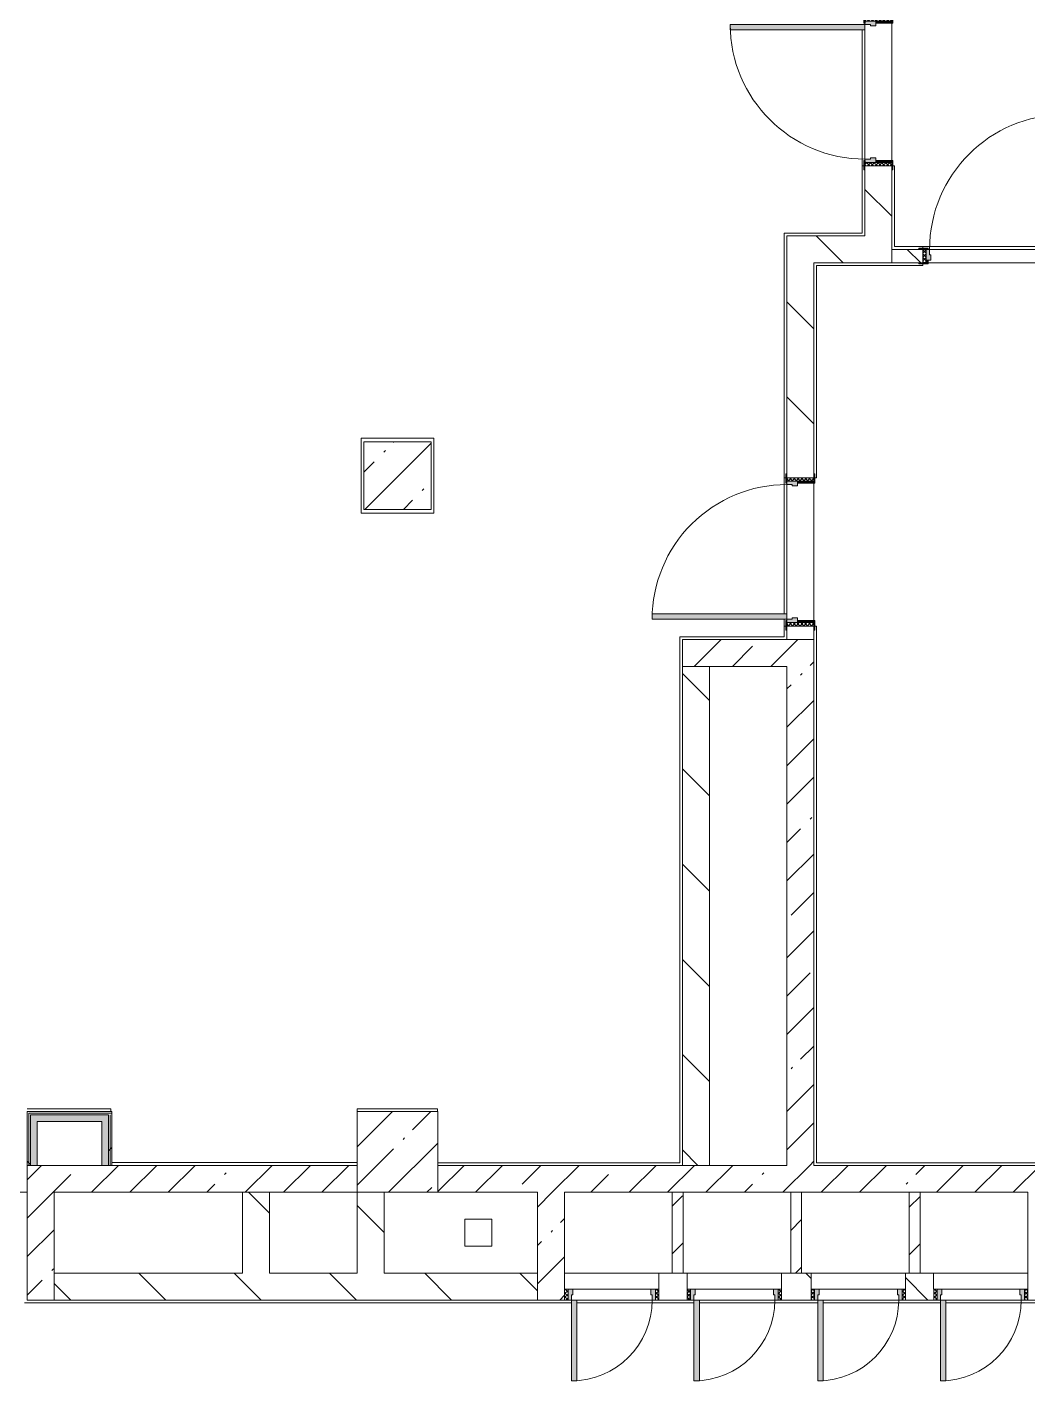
# Model space of a CAD drawing. Header units: millimetres. Extents: x 81368 to 286493, y -8553 to 29000.
# Drawn here: x 211192 to 218623, y 10300 to 20350 of the extents above; entities that cross this region are included whole.
import ezdxf

# ---------------------------------------------------------------- set-up
doc = ezdxf.new("R2010")
doc.units = ezdxf.units.MM
for name, color, linetype, lineweight, true_color in [('A-DOOR-5', 7, 'Continuous', 5, 0xe2e2e2), ('A-DOOR-6', 7, 'Continuous', 5, 0xaaaaaa), ('A-DOOR-FRAM-4', 7, 'Continuous', 5, 0xe2e2e2), ('A-DOOR-FRAM-5', 7, 'Continuous', 5, 0xaaaaaa), ('A-FLOR-3', 7, 'Continuous', 5, 0xaaaaaa), ('I-WALL-4', 7, 'Continuous', 5, 0xe7e7e7), ('I-WALL-5', 7, 'Continuous', 9, 0xe7e7e7), ('I-WALL-8', 7, 'Continuous', 5, 0x787878)]:
    doc.layers.add(name, color=color, linetype=linetype, lineweight=lineweight, true_color=true_color)
for name, color, linetype, lineweight in [('A-WALL', 7, 'Continuous', 9), ('I-WALL-6', 7, 'Continuous', 5), ('S-COLS-1', 7, 'Continuous', 5)]:
    doc.layers.add(name, color=color, linetype=linetype, lineweight=lineweight)
pattern_1 = [(45, (159482.88, 0), (-285.1231, 285.1231), []), (45, (159768, 0), (-285.1231, 285.1231), [504.031, -100.806, 16.764, -84.042])]
pattern_2 = [(135, (1751.41, 164.685), (-14.14214, -14.14214), []), (225, (1751.41, 164.685), (14.14214, -14.14214), [])]
pattern_3 = [(45, (-371.384, 164.685), (-14.1421, 14.1421), []), (135, (-371.384, 164.685), (-14.1421, -14.1421), [])]
pattern_4 = [(135, (159482.9, 0), (-353.5534, -353.5534), [])]
pattern_5 = [(45, (159482.88, 0), (-176.7767, 176.7767), [])]
pattern_6 = [(135, (1951.41, 164.685), (-14.14214, -14.14214), []), (225, (1951.41, 164.685), (14.14214, -14.14214), [])]
pattern_7 = [(45, (-171.384, 164.685), (-14.1421, 14.1421), []), (135, (-171.384, 164.685), (-14.1421, -14.1421), [])]
pattern_8 = [(45, (159482.9, 0), (-530.33, 530.33), []), (135, (159482.9, 0), (-530.33, -530.33), [])]

# ---------------------------------------------------------------- blocks, each defined once
blk = doc.blocks.new('BSC_Колонна _Прямоугольная - 600х600-23205375-1_2_3_птичка')
at = {"layer": 'S-COLS-1'}
h = blk.add_hatch(dxfattribs=at)
h.set_pattern_fill('FP_103', color=256, style=0, pattern_type=2)
h.set_pattern_definition([(45, (-54460, -12000), (-285.123, 285.123), []), (45, (-54174.88, -12000), (-285.123, 285.123), [504.031, -100.806, 16.764, -84.042])])
h.paths.add_polyline_path([(255, -300), (300, -300), (298, 300), (-300, 300), (-300, -300), (84, -300)])
for p, q in [((300, 300), (-300, 300)), ((-300, 300), (-300, -300)), ((300, -300), (300, 300)), ((-300, -300), (300, -300))]:
    blk.add_line(p, q, dxfattribs=at)
blk = doc.blocks.new('110_Дверь_СКБ_1Ст_Внутренняя1 - Д-12 1100x2100h_дверь в горячий цех-32113407-1_2_3_птичка')
at = {"layer": 'A-DOOR-5'}
h = blk.add_hatch(color=256, dxfattribs=at)
h.paths.add_polyline_path([(-512.5, 100), (-512.5, 20), (-477.5, 20), (-477.5, 60), (-487.5, 60), (-487.5, 100), (-497.5, 100)])
h.paths.add_polyline_path([(502.5, 60), (502.5, 20), (537.5, 20), (537.5, 100), (512.5, 100), (512.5, 60)])
at = {"layer": 'A-DOOR-6'}
h = blk.add_hatch(dxfattribs=at)
h.set_pattern_fill('FP_27', color=256, style=0, pattern_type=2)
h.set_pattern_definition(pattern_2)
h.paths.add_polyline_path([(537.5, -100), (562.5, -100), (562.5, 100), (537.5, 100)])
at = {"layer": 'A-DOOR-FRAM-4'}
for points in [[(-487.5, 100), (-447.5, 100), (-451.7, 1100), (-487.5, 1100), (-487.5, 120)], [(-567.5, 108), (-567.5, 100), (-497.5, 100), (-497.5, 108), (-537.5, 108)], [(522.5, 105), (522.5, 100), (592.5, 100), (592.5, 108), (522.5, 108)], [(-512.5, -100), (-497.5, -100), (-497.5, 20), (-512.5, 20)], [(522.5, -100), (537.5, -100), (537.5, 20), (522.5, 20)], [(-567.5, -108), (-497.5, -108), (-497.5, -100), (-567.5, -100)], [(522.5, -108), (592.5, -108), (592.5, -100), (522.5, -100)]]:
    blk.add_hatch(color=256, dxfattribs=at).paths.add_polyline_path(points)
at = {"layer": 'A-DOOR-FRAM-5'}
h = blk.add_hatch(dxfattribs=at)
h.set_pattern_fill('FP_28', color=256, style=0, pattern_type=2)
h.set_pattern_definition(pattern_3)
h.paths.add_polyline_path([(-537.5, -100), (-512.5, -100), (-512.5, 100), (-537.5, 100)])
at = {"layer": 'A-DOOR-6'}
for p, q in [((-487.5, 1100), (-487.5, 100)), ((-447.5, 1100), (-487.5, 1100)), ((-447.5, 100), (-447.5, 1100)), ((-487.5, 100), (-447.5, 100))]:
    blk.add_line(p, q, dxfattribs=at)
blk.add_arc((-487.5, 100), 1000, 360, 90, dxfattribs=at)
at = {"layer": 'A-DOOR-FRAM-5'}
for p, q in [((-497.5, 108), (-567.5, 108)), ((-567.5, 108), (-567.5, 100)), ((-497.5, 100), (-497.5, 108)), ((592.5, 108), (522.5, 108)), ((522.5, 108), (522.5, 100)), ((592.5, 100), (592.5, 108)), ((-567.5, 100), (-497.5, 100)), ((-512.5, 100), (-537.5, 100)), ((-537.5, 100), (-537.5, -100)), ((-487.5, 100), (-512.5, 100)), ((-512.5, 100), (-512.5, 20)), ((-512.5, -100), (-512.5, 100)), ((-497.5, 100), (-512.5, 100)), ((-512.5, 100), (-512.5, 99)), ((-512.5, 99), (-497.5, 99)), ((-512.5, 20), (-477.5, 20)), ((-497.5, 20), (-512.5, 20)), ((-512.5, 20), (-512.5, -100)), ((-497.5, 99), (-497.5, 100)), ((-497.5, -100), (-497.5, 20)), ((-487.5, 60), (-487.5, 100)), ((-477.5, 60), (-487.5, 60)), ((-477.5, 20), (-477.5, 60)), ((512.5, 60), (502.5, 60)), ((502.5, 60), (502.5, 20)), ((502.5, 20), (537.5, 20)), ((512.5, 100), (512.5, 60)), ((537.5, 100), (512.5, 100)), ((537.5, 100), (522.5, 100)), ((522.5, 100), (522.5, 99)), ((522.5, 100), (592.5, 100)), ((522.5, 99), (537.5, 99)), ((537.5, 20), (522.5, 20)), ((522.5, 20), (522.5, -100)), ((537.5, 20), (537.5, 100)), ((562.5, 100), (537.5, 100)), ((537.5, 100), (537.5, -100)), ((537.5, 99), (537.5, 100)), ((537.5, -100), (537.5, 20)), ((562.5, -100), (562.5, 100)), ((-497.5, -100), (-567.5, -100)), ((-567.5, -100), (-567.5, -108)), ((-537.5, -100), (-512.5, -100)), ((-512.5, -100), (-497.5, -100)), ((-497.5, -108), (-497.5, -100)), ((522.5, -100), (537.5, -100)), ((592.5, -100), (522.5, -100)), ((522.5, -100), (522.5, -108)), ((537.5, -100), (562.5, -100)), ((592.5, -108), (592.5, -100)), ((-567.5, -108), (-497.5, -108)), ((522.5, -108), (592.5, -108))]:
    blk.add_line(p, q, dxfattribs=at)
blk = doc.blocks.new('110_Дверь_СКБ_1Ст_Внутренняя1 - Д-11 1100x2100h_кладовые _все__ коридор _между помещениями блока столовой__ моечные _все_-32089444-1_2_3_птичка')
at = {"layer": 'A-DOOR-5'}
h = blk.add_hatch(color=256, dxfattribs=at)
h.paths.add_polyline_path([(502.5, -30), (537.5, -30), (537.5, 50), (512.5, 50), (512.5, 10), (502.5, 10), (502.5, -6)])
h.paths.add_polyline_path([(-477.5, -30), (-477.5, 10), (-487.5, 10), (-487.5, 50), (-512.5, 50), (-512.5, -30), (-487.5, -30)])
at = {"layer": 'A-DOOR-6'}
h = blk.add_hatch(dxfattribs=at)
h.set_pattern_fill('FP_17', color=256, style=0, pattern_type=2)
h.set_pattern_definition([(135, (1751.41, 114.685), (-14.14214, -14.14214), []), (225, (1751.41, 114.685), (14.14214, -14.14214), [])])
h.paths.add_polyline_path([(562.5, -50), (562.5, 50), (537.5, 50), (537.5, -50)])
at = {"layer": 'A-DOOR-FRAM-4'}
for points in [[(512.5, 50), (512.5, 1050), (472.5, 1050), (472.5, 50)], [(-512.5, 50), (-497.5, 50), (-497.5, 58), (-567.5, 58), (-567.5, 50), (-537.5, 50)], [(592.5, 50), (592.5, 58), (522.5, 58), (522.5, 50), (562.5, 50)], [(-567.5, -58), (-497.5, -58), (-497.5, -50), (-567.5, -50)], [(-497.5, -50), (-497.5, -30), (-512.5, -30), (-512.5, -50)], [(522.5, -50), (537.5, -50), (537.5, -30), (522.5, -30)], [(592.5, -58), (592.5, -50), (522.5, -50), (522.5, -58), (562.5, -58)]]:
    blk.add_hatch(color=256, dxfattribs=at).paths.add_polyline_path(points)
at = {"layer": 'A-DOOR-FRAM-5'}
h = blk.add_hatch(dxfattribs=at)
h.set_pattern_fill('FP_18', color=256, style=0, pattern_type=2)
h.set_pattern_definition([(45, (-371.384, 114.685), (-14.1421, 14.1421), []), (135, (-371.384, 114.685), (-14.1421, -14.1421), [])])
h.paths.add_polyline_path([(-537.5, -50), (-512.5, -50), (-512.5, 50), (-537.5, 50)])
at = {"layer": 'A-DOOR-6'}
for p, q in [((512.5, 1050), (472.5, 1050)), ((472.5, 1050), (472.5, 50)), ((512.5, 50), (512.5, 1050)), ((472.5, 50), (512.5, 50))]:
    blk.add_line(p, q, dxfattribs=at)
blk.add_arc((512.5, 50), 1000, 90, 180, dxfattribs=at)
at = {"layer": 'A-DOOR-FRAM-5'}
for p, q in [((-497.5, 58), (-567.5, 58)), ((-567.5, 58), (-567.5, 50)), ((-567.5, 50), (-497.5, 50)), ((-512.5, 50), (-537.5, 50)), ((-537.5, 50), (-537.5, -50)), ((-487.5, 50), (-512.5, 50)), ((-512.5, 50), (-512.5, -30)), ((-512.5, -50), (-512.5, 50)), ((-497.5, 50), (-512.5, 50)), ((-512.5, 50), (-512.5, 49)), ((-512.5, 49), (-497.5, 49)), ((-497.5, 50), (-497.5, 58)), ((-497.5, 49), (-497.5, 50)), ((-487.5, 10), (-487.5, 50)), ((-477.5, 10), (-487.5, 10)), ((-477.5, -30), (-477.5, 10)), ((512.5, 10), (502.5, 10)), ((502.5, 10), (502.5, -30)), ((512.5, 50), (512.5, 10)), ((537.5, 50), (512.5, 50)), ((592.5, 58), (522.5, 58)), ((522.5, 58), (522.5, 50)), ((537.5, 50), (522.5, 50)), ((522.5, 50), (522.5, 49)), ((522.5, 50), (592.5, 50)), ((522.5, 49), (537.5, 49)), ((537.5, -30), (537.5, 50)), ((562.5, 50), (537.5, 50)), ((537.5, 50), (537.5, -50)), ((537.5, 49), (537.5, 50)), ((562.5, -50), (562.5, 50)), ((592.5, 50), (592.5, 58)), ((-497.5, -50), (-567.5, -50)), ((-567.5, -50), (-567.5, -58)), ((-567.5, -58), (-497.5, -58)), ((-537.5, -50), (-512.5, -50)), ((-512.5, -30), (-477.5, -30)), ((-497.5, -30), (-512.5, -30)), ((-512.5, -30), (-512.5, -50)), ((-512.5, -50), (-497.5, -50)), ((-497.5, -50), (-497.5, -30)), ((-497.5, -58), (-497.5, -50)), ((502.5, -30), (537.5, -30)), ((537.5, -30), (522.5, -30)), ((522.5, -30), (522.5, -50)), ((522.5, -50), (537.5, -50)), ((592.5, -50), (522.5, -50)), ((522.5, -50), (522.5, -58)), ((522.5, -58), (592.5, -58)), ((537.5, -50), (537.5, -30)), ((537.5, -50), (562.5, -50)), ((592.5, -58), (592.5, -50))]:
    blk.add_line(p, q, dxfattribs=at)
blk = doc.blocks.new('BSC_Колонна _Прямоугольная - 500х500-V106-1_2_3_птичка')
at = {"layer": 'S-COLS-1'}
h = blk.add_hatch(dxfattribs=at)
h.set_pattern_fill('FP_134', color=256, style=0, pattern_type=2)
h.set_pattern_definition([(45, (-54460, -17020), (-285.123, 285.123), []), (45, (-54174.88, -17020), (-285.123, 285.123), [504.031, -100.806, 16.764, -84.042])])
h.paths.add_polyline_path([(250, -250), (250, 250), (-250, 250), (-250, -250), (115, -250)])
for p, q in [((250, 250), (-250, 250)), ((-250, 250), (-250, -250)), ((250, -250), (250, 250)), ((-250, -250), (250, -250))]:
    blk.add_line(p, q, dxfattribs=at)
blk = doc.blocks.new('110_Дверь_СКБ_1Ст - д-18 700x2100h_Технический шкаф ЭОМ и СС-23257539-1_2_3_птичка')
at = {"layer": 'A-DOOR-5'}
h = blk.add_hatch(color=256, dxfattribs=at)
h.paths.add_polyline_path([(-288, 100), (-313, 100), (-313, 20), (-278, 20), (-278, 60), (-288, 60)])
h.paths.add_polyline_path([(312, 100), (312, 60), (302, 60), (302, 20), (337, 20), (337, 100), (322, 100)])
at = {"layer": 'A-DOOR-6'}
h = blk.add_hatch(dxfattribs=at)
h.set_pattern_fill('FP_50', color=256, style=0, pattern_type=2)
h.set_pattern_definition(pattern_6)
h.paths.add_polyline_path([(337, 100), (337, 20), (362, 20), (362, 100)])
at = {"layer": 'A-DOOR-FRAM-4'}
blk.add_hatch(color=256, dxfattribs=at).paths.add_polyline_path([(312, 700), (272, 700), (272, 100), (312, 100), (312, 156)])
at = {"layer": 'A-DOOR-FRAM-5'}
h = blk.add_hatch(dxfattribs=at)
h.set_pattern_fill('FP_51', color=256, style=0, pattern_type=2)
h.set_pattern_definition(pattern_7)
h.paths.add_polyline_path([(-338, 100), (-338, 20), (-313, 20), (-313, 100)])
at = {"layer": 'A-DOOR-6'}
for p, q in [((312, 700), (272, 700)), ((272, 700), (272, 100)), ((312, 100), (312, 700)), ((272, 100), (312, 100))]:
    blk.add_line(p, q, dxfattribs=at)
blk.add_arc((312, 100), 600, 90, 180, dxfattribs=at)
at = {"layer": 'A-DOOR-FRAM-5'}
for p, q in [((-313, 100), (-338, 100)), ((-338, 100), (-338, 20)), ((-338, 20), (-313, 20)), ((-288, 100), (-313, 100)), ((-313, 100), (-313, 20)), ((-313, 20), (-313, 100)), ((-313, 20), (-278, 20)), ((-288, 60), (-288, 100)), ((-288, 100), (272, 100)), ((-278, 60), (-288, 60)), ((-278, 20), (-278, 60)), ((302, 20), (-278, 20)), ((312, 60), (302, 60)), ((302, 60), (302, 20)), ((302, 20), (337, 20)), ((312, 100), (312, 60)), ((337, 100), (312, 100)), ((337, 20), (337, 100)), ((362, 100), (337, 100)), ((337, 100), (337, 20)), ((337, 20), (362, 20)), ((362, 20), (362, 100))]:
    blk.add_line(p, q, dxfattribs=at)
blk = doc.blocks.new('110_Дверь_СКБ_1Ст - д-18 700x2100h_Технический шкаф ЭОМ и СС-V121-1_2_3_птичка')
at = {"layer": 'A-DOOR-5'}
h = blk.add_hatch(color=256, dxfattribs=at)
h.paths.add_polyline_path([(322, 100), (312, 100), (312, 60), (302, 60), (302, 20), (337, 20), (337, 100)])
h.paths.add_polyline_path([(-298, 100), (-313, 100), (-313, 20), (-278, 20), (-278, 60), (-288, 60), (-288, 100)])
at = {"layer": 'A-DOOR-6'}
h = blk.add_hatch(dxfattribs=at)
h.set_pattern_fill('FP_50', color=256, style=0, pattern_type=2)
h.set_pattern_definition(pattern_6)
h.paths.add_polyline_path([(337, 100), (337, 20), (362, 20), (362, 100)])
at = {"layer": 'A-DOOR-FRAM-4'}
blk.add_hatch(color=256, dxfattribs=at).paths.add_polyline_path([(272, 700), (272, 100), (312, 100), (312, 700), (281, 700)])
at = {"layer": 'A-DOOR-FRAM-5'}
h = blk.add_hatch(dxfattribs=at)
h.set_pattern_fill('FP_51', color=256, style=0, pattern_type=2)
h.set_pattern_definition(pattern_7)
h.paths.add_polyline_path([(-338, 100), (-338, 20), (-313, 20), (-313, 100)])
at = {"layer": 'A-DOOR-6'}
for p, q in [((312, 700), (272, 700)), ((272, 700), (272, 100)), ((312, 100), (312, 700)), ((272, 100), (312, 100))]:
    blk.add_line(p, q, dxfattribs=at)
blk.add_arc((312, 100), 600, 90, 180, dxfattribs=at)
at = {"layer": 'A-DOOR-FRAM-5'}
for p, q in [((-313, 100), (-338, 100)), ((-338, 100), (-338, 20)), ((-338, 20), (-313, 20)), ((-288, 100), (-313, 100)), ((-313, 100), (-313, 20)), ((-313, 20), (-313, 100)), ((-313, 20), (-278, 20)), ((-288, 60), (-288, 100)), ((-288, 100), (272, 100)), ((-278, 60), (-288, 60)), ((-278, 20), (-278, 60)), ((302, 20), (-278, 20)), ((312, 60), (302, 60)), ((302, 60), (302, 20)), ((302, 20), (337, 20)), ((312, 100), (312, 60)), ((337, 100), (312, 100)), ((337, 20), (337, 100)), ((362, 100), (337, 100)), ((337, 100), (337, 20)), ((337, 20), (362, 20)), ((362, 20), (362, 100))]:
    blk.add_line(p, q, dxfattribs=at)
blk = doc.blocks.new('110_Дверь_СКБ_1Ст_Внутренняя1 - Д-12 EIW 1100x2100h_кладовые _все__ коридор _между помещениями блока столовой__ моечные _все_-32936079-1_2_3_птичка')
at = {"layer": 'A-DOOR-5'}
h = blk.add_hatch(color=256, dxfattribs=at)
h.paths.add_polyline_path([(-512.5, 20), (-477.5, 20), (-477.5, 60), (-487.5, 60), (-487.5, 100), (-512.5, 100)])
h.paths.add_polyline_path([(502.5, 44), (502.5, 20), (537.5, 20), (537.5, 100), (512.5, 100), (512.5, 60), (502.5, 60)])
at = {"layer": 'A-DOOR-6'}
h = blk.add_hatch(dxfattribs=at)
h.set_pattern_fill('FP_27', color=256, style=0, pattern_type=2)
h.set_pattern_definition(pattern_2)
h.paths.add_polyline_path([(537.5, -100), (562.5, -100), (562.5, 100), (537.5, 100)])
at = {"layer": 'A-DOOR-FRAM-4'}
for points in [[(472.5, 120), (472.5, 100), (512.5, 100), (512.5, 1100), (472.5, 1100), (472.5, 178.7)], [(-567.5, 100), (-497.5, 100), (-497.5, 108), (-567.5, 108)], [(522.5, 100), (592.5, 100), (592.5, 108), (522.5, 108)], [(-512.5, -100), (-497.5, -100), (-497.5, 20), (-512.5, 20)], [(522.5, -100), (537.5, -100), (537.5, 20), (522.5, 20)], [(-567.5, -108), (-497.5, -108), (-497.5, -100), (-567.5, -100)], [(522.5, -108), (592.5, -108), (592.5, -100), (522.5, -100)]]:
    blk.add_hatch(color=256, dxfattribs=at).paths.add_polyline_path(points)
at = {"layer": 'A-DOOR-FRAM-5'}
h = blk.add_hatch(dxfattribs=at)
h.set_pattern_fill('FP_28', color=256, style=0, pattern_type=2)
h.set_pattern_definition(pattern_3)
h.paths.add_polyline_path([(-537.5, -100), (-512.5, -100), (-512.5, 100), (-537.5, 100)])
at = {"layer": 'A-DOOR-6'}
for p, q in [((512.5, 1100), (472.5, 1100)), ((472.5, 1100), (472.5, 100)), ((512.5, 100), (512.5, 1100)), ((472.5, 100), (512.5, 100))]:
    blk.add_line(p, q, dxfattribs=at)
blk.add_arc((512.5, 100), 1000, 90, 180, dxfattribs=at)
at = {"layer": 'A-DOOR-FRAM-5'}
for p, q in [((-497.5, 108), (-567.5, 108)), ((-567.5, 108), (-567.5, 100)), ((-497.5, 100), (-497.5, 108)), ((592.5, 108), (522.5, 108)), ((522.5, 108), (522.5, 100)), ((592.5, 100), (592.5, 108)), ((-567.5, 100), (-497.5, 100)), ((-512.5, 100), (-537.5, 100)), ((-537.5, 100), (-537.5, -100)), ((-487.5, 100), (-512.5, 100)), ((-512.5, 100), (-512.5, 20)), ((-512.5, -100), (-512.5, 100)), ((-497.5, 100), (-512.5, 100)), ((-512.5, 100), (-512.5, 99)), ((-512.5, 99), (-497.5, 99)), ((-512.5, 20), (-477.5, 20)), ((-497.5, 20), (-512.5, 20)), ((-512.5, 20), (-512.5, -100)), ((-497.5, 99), (-497.5, 100)), ((-497.5, -100), (-497.5, 20)), ((-487.5, 60), (-487.5, 100)), ((-477.5, 60), (-487.5, 60)), ((-477.5, 20), (-477.5, 60)), ((512.5, 60), (502.5, 60)), ((502.5, 60), (502.5, 20)), ((502.5, 20), (537.5, 20)), ((512.5, 100), (512.5, 60)), ((537.5, 100), (512.5, 100)), ((537.5, 100), (522.5, 100)), ((522.5, 100), (522.5, 99)), ((522.5, 100), (592.5, 100)), ((522.5, 99), (537.5, 99)), ((537.5, 20), (522.5, 20)), ((522.5, 20), (522.5, -100)), ((537.5, 20), (537.5, 100)), ((562.5, 100), (537.5, 100)), ((537.5, 100), (537.5, -100)), ((537.5, 99), (537.5, 100)), ((537.5, -100), (537.5, 20)), ((562.5, -100), (562.5, 100)), ((-497.5, -100), (-567.5, -100)), ((-567.5, -100), (-567.5, -108)), ((-537.5, -100), (-512.5, -100)), ((-512.5, -100), (-497.5, -100)), ((-497.5, -108), (-497.5, -100)), ((522.5, -100), (537.5, -100)), ((592.5, -100), (522.5, -100)), ((522.5, -100), (522.5, -108)), ((537.5, -100), (562.5, -100)), ((592.5, -108), (592.5, -100)), ((-567.5, -108), (-497.5, -108)), ((522.5, -108), (592.5, -108))]:
    blk.add_line(p, q, dxfattribs=at)

msp = doc.modelspace()

# ---------------------------------------------------------------- hatches: boundary and pattern name
at = {"layer": 'I-WALL-4'}
for points in [[(211796.7, 12225), (211796.7, 12275), (211267.9, 12275), (211267.9, 12225), (211746.7, 12225)], [(211796.7, 11900), (211796.7, 12225), (211746.7, 12225), (211746.7, 11900)]]:
    msp.add_hatch(color=256, dxfattribs=at).paths.add_polyline_path(points)
at = {"layer": 'I-WALL-5'}
msp.add_hatch(color=256, dxfattribs=at).paths.add_polyline_path([(211217.9, 11900), (211267.9, 11900), (211267.9, 12275), (211217.9, 12275), (211217.9, 12143.8)])
at = {"layer": 'I-WALL-6'}
h = msp.add_hatch(dxfattribs=at)
h.set_pattern_fill('FP_99', color=256, style=0, pattern_type=2)
h.set_pattern_definition(pattern_4)
h.paths.add_polyline_path([(217612.9, 18600), (217612.9, 19320), (217412.9, 19320), (217412.9, 18600)])
h.paths.add_polyline_path([(217612.9, 20420), (217612.9, 20520), (217412.9, 20520), (217412.9, 20420)])
h = msp.add_hatch(dxfattribs=at)
h.set_pattern_fill('FP_99', color=256, style=0, pattern_type=2)
h.set_pattern_definition(pattern_4)
h.paths.add_polyline_path([(216921.6, 15803.8), (217032.9, 15803.8), (217032.9, 15903.8), (216832.9, 15903.8), (216832.9, 15803.8)])
h.paths.add_polyline_path([(217032.9, 17003.8), (217032.9, 18800), (216832.9, 18800), (216832.9, 17003.8)])
h = msp.add_hatch(dxfattribs=at)
h.set_pattern_fill('FP_99', color=256, style=0, pattern_type=2)
h.set_pattern_definition(pattern_4)
h.paths.add_polyline_path([(217032.9, 18600), (217412.9, 18600), (217412.9, 18800), (217032.9, 18800)])
h = msp.add_hatch(dxfattribs=at)
h.set_pattern_fill('FP_69', color=256, style=0, pattern_type=2)
h.set_pattern_definition(pattern_1)
h.paths.add_polyline_path([(216812.9, 15603.8), (216832.9, 15603.8), (216832.9, 15803.8), (216058.1, 15803.8), (216058.1, 15603.8), (216258.1, 15603.8)])
h = msp.add_hatch(dxfattribs=at)
h.set_pattern_fill('FP_69', color=256, style=0, pattern_type=2)
h.set_pattern_definition(pattern_1)
h.paths.add_polyline_path([(216986.6, 11900), (217032.9, 11900), (217032.9, 15803.8), (216832.9, 15803.8), (216832.9, 11900)])
h = msp.add_hatch(dxfattribs=at)
h.set_pattern_fill('FP_99', color=256, style=0, pattern_type=2)
h.set_pattern_definition(pattern_4)
h.paths.add_polyline_path([(216058.1, 11900), (216258.1, 11900), (216258.1, 15603.8), (216058.1, 15603.8), (216058.1, 12143.8)])
h = msp.add_hatch(dxfattribs=at)
h.set_pattern_fill('FP_187', color=256, style=0, pattern_type=2)
h.set_pattern_definition(pattern_8)
h.paths.add_polyline_path([(211192.9, 11900), (211205.4, 11900), (211204.8, 12300), (211192.9, 12300), (211192.9, 12143.8)])
h = msp.add_hatch(dxfattribs=at)
h.set_pattern_fill('FP_187', color=256, style=0, pattern_type=2)
h.set_pattern_definition(pattern_8)
h.paths.add_polyline_path([(211205.4, 11900), (211217.9, 11900), (211212.8, 12287.5), (211205.4, 12287.5), (211205.4, 12143.8)])
h = msp.add_hatch(dxfattribs=at)
h.set_pattern_fill('FP_187', color=256, style=0, pattern_type=2)
h.set_pattern_definition(pattern_8)
h.paths.add_polyline_path([(211809.2, 11900), (211809.2, 12275), (211796.7, 12275), (211796.7, 11900)])
h = msp.add_hatch(dxfattribs=at)
h.set_pattern_fill('FP_187', color=256, style=0, pattern_type=2)
h.set_pattern_definition(pattern_8)
h.paths.add_polyline_path([(211809.2, 11900), (211821.7, 11900), (211821.7, 12275), (211809.2, 12275), (211809.2, 11921)])
h = msp.add_hatch(dxfattribs=at)
h.set_pattern_fill('FP_69', color=256, style=0, pattern_type=2)
h.set_pattern_definition(pattern_1)
h.paths.add_polyline_path([(218622.9, 11700), (219642.9, 11700), (219642.9, 11900), (214242.9, 11900), (214242.9, 11700), (217916, 11700)])
h.paths.add_polyline_path([(211392.9, 11700), (213642.9, 11700), (213642.9, 11900), (211192.9, 11900), (211192.9, 11700)])
h = msp.add_hatch(dxfattribs=at)
h.set_pattern_fill('FP_69', color=256, style=0, pattern_type=2)
h.set_pattern_definition(pattern_1)
h.paths.add_polyline_path([(211261.9, 10900), (211392.9, 10900), (211392.9, 11700), (211192.9, 11700), (211192.9, 10900)])
h = msp.add_hatch(dxfattribs=at)
h.set_pattern_fill('FP_99', color=256, style=0, pattern_type=2)
h.set_pattern_definition(pattern_4)
h.paths.add_polyline_path([(212992.9, 11100), (212992.9, 11700), (212792.9, 11700), (212792.9, 11100)])
h = msp.add_hatch(dxfattribs=at)
h.set_pattern_fill('FP_99', color=256, style=0, pattern_type=2)
h.set_pattern_definition(pattern_4)
h.paths.add_polyline_path([(213842.9, 11100), (213842.9, 11700), (213642.9, 11700), (213642.9, 11100), (213671.9, 11100)])
h = msp.add_hatch(dxfattribs=at)
h.set_pattern_fill('FP_69', color=256, style=0, pattern_type=2)
h.set_pattern_definition(pattern_1)
h.paths.add_polyline_path([(215182.9, 10900), (215182.9, 11700), (214982.9, 11700), (214982.9, 10900), (215135.5, 10900)])
h = msp.add_hatch(dxfattribs=at)
h.set_pattern_fill('FP_105', color=256, style=0, pattern_type=2)
h.set_pattern_definition(pattern_5)
h.paths.add_polyline_path([(216057.1, 11100), (216062.1, 11100), (216057.1, 11700), (215982.1, 11700), (215982.1, 11100)])
h = msp.add_hatch(dxfattribs=at)
h.set_pattern_fill('FP_105', color=256, style=0, pattern_type=2)
h.set_pattern_definition(pattern_5)
h.paths.add_polyline_path([(216942.1, 11100), (216942.1, 11700), (216862.1, 11700), (216862.1, 11100)])
h = msp.add_hatch(dxfattribs=at)
h.set_pattern_fill('FP_105', color=256, style=0, pattern_type=2)
h.set_pattern_definition(pattern_5)
h.paths.add_polyline_path([(217742.1, 11100), (217822.1, 11100), (217822.1, 11700), (217742.1, 11700), (217742.1, 11277)])
h = msp.add_hatch(dxfattribs=at)
h.set_pattern_fill('FP_99', color=256, style=0, pattern_type=2)
h.set_pattern_definition(pattern_4)
h.paths.add_polyline_path([(211392.9, 10900), (214982.9, 10900), (214982.9, 11100), (211392.9, 11100), (211392.9, 10929.4)])
h.paths.add_polyline_path([(215882.9, 10900), (216092.9, 10900), (216092.9, 11100), (215882.9, 11100), (215882.9, 10980)])
h.paths.add_polyline_path([(217012.9, 10900), (217012.9, 11100), (216792.9, 11100), (216792.9, 10900)])
h.paths.add_polyline_path([(217712.9, 10900), (217922.9, 10900), (217922.9, 11100), (217712.9, 11100), (217712.9, 10980)])
at = {"layer": 'I-WALL-8'}
h = msp.add_hatch(dxfattribs=at)
h.set_pattern_fill('FP_98', color=256, style=0, pattern_type=2)
h.set_pattern_definition([(135, (159482.9, 0), (-377.1708, -377.1708), [533.4, -88.9, 17.78, -88.9]), (135, (159482.9, 376.94), (-377.1708, -377.1708), []), (50, (159482.9, 0), (637.6445, -55.7866), [66.675, -733.425]), (355, (159482.9, 0), (-123.3494, 668.699), [53.34, -586.74]), (100.451, (159536, -4.65), (514.299, 612.908), [56.665, -623.315]), (46.184, (159482.9, 177.8), (948.776, -147.15), [100.012, -1100.137]), (96.636, (159561.9, 165.5), (830.909, 865.997), [84.998, -934.973]), (351.184, (159482.9, 177.8), (830.918, 865.988), [80.01, -880.11]), (21, (159571.8, 133.35), (530.6506, -357.9283), [66.675, -733.425]), (326, (159571.8, 133.35), (216.308, 644.6585), [53.34, -586.74]), (71.451, (159616, 103.5), (746.9596, 286.7243), [56.665, -623.315]), (37.5, (159482.88, 0), (10.8105, 295.9426), [16.764, -562.864, 16.764, -578.866, -588.962]), (37.5, (159482.88, 0), (10.8105, 295.9426), [-1175.258, 16.764, -572.198]), (7.5, (159482.88, 0), (233.8692, 350.6318), [16.764, -322.834, 16.764, -549.529, -224.472]), (7.5, (159482.88, 0), (233.8692, 350.6318), [-905.891, 16.764, -207.708]), (327.5, (159284.63, 0), (474.5678, -20.0513), [16.764, -205.486, 16.764, -676.656, -920.115]), (327.5, (159284.63, 0), (474.5678, -20.0513), [-915.67, 16.764, -903.351]), (317.5, (159195.73, 0), (518.4522, 88.9934), [16.764, -272.161, 16.764, -443.738, -653.415]), (317.5, (159195.73, 0), (518.4522, 88.9934), [-749.427, 16.764, -636.651])])
h.paths.add_polyline_path([(220072.9, 18600), (220092.9, 18600), (220092.9, 18700), (218942.9, 18700), (218942.9, 18600), (219775, 18600)])
h.paths.add_polyline_path([(217612.9, 18600), (217842.9, 18600), (217842.9, 18700), (217612.9, 18700)])

# ---------------------------------------------------------------- linework, layer by layer
at = {"layer": 'A-FLOR-3'}
for p, q in [((217392.9, 20330), (217392.9, 18820)), ((217392.9, 19320), (217404.9, 19320)), ((217620.9, 19320), (217632.9, 19320)), ((217632.9, 19320), (217632.9, 18720)), ((216812.9, 18820), (217392.9, 18820)), ((216812.9, 18820), (216812.9, 15993.8)), ((218852.9, 18720), (217632.9, 18720)), ((217842.9, 18720), (217842.9, 18708)), ((217842.9, 18580), (217052.9, 18580)), ((217052.9, 18580), (217052.9, 17003.8)), ((217842.9, 18592), (217842.9, 18580)), ((213671.9, 16742), (213671.9, 17298)), ((213671.9, 17298), (214212.9, 17298)), ((214212.9, 17298), (214212.9, 16742)), ((216824.9, 17003.8), (216812.9, 17003.8)), ((217052.9, 17003.8), (217040.9, 17003.8)), ((214212.9, 16742), (213671.9, 16742)), ((216812.9, 15953.8), (216812.9, 15823.8)), ((216812.9, 15903.8), (216824.9, 15903.8)), ((217040.9, 15903.8), (217052.9, 15903.8)), ((217052.9, 15903.8), (217052.9, 11920)), ((216038.1, 11920), (216038.1, 15823.8)), ((216038.1, 15823.8), (216812.9, 15823.8)), ((211191.9, 12320), (211815.4, 12320)), ((211815.4, 12320), (211815.4, 12300)), ((213642.9, 12300), (213642.9, 12320)), ((213642.9, 12320), (214240.6, 12320)), ((214240.6, 12320), (214240.6, 12300)), ((211820.9, 11921), (213642.9, 11921)), ((214242.9, 11920), (216038.1, 11920)), ((217052.9, 11920), (219622.9, 11920)), ((214442.9, 11500), (214642.9, 11500)), ((214442.9, 11300), (214442.9, 11500)), ((214642.9, 11500), (214642.9, 11300)), ((214642.9, 11300), (214442.9, 11300)), ((215232.9, 10880), (211172.9, 10880)), ((216142.9, 10880), (215272.9, 10880)), ((217062.9, 10880), (216182.9, 10880)), ((217972.9, 10880), (217102.9, 10880)), ((220862.9, 10880), (218012.9, 10880))]:
    msp.add_line(p, q, dxfattribs=at)
at = {"layer": 'A-WALL'}
for p, q in [((216258.1, 15603.8), (216058.1, 15603.8)), ((211205.4, 11900), (211205.4, 12287.5)), ((211821.7, 12287.5), (211205.4, 12287.5)), ((211217.9, 11900), (211217.9, 12275)), ((211796.7, 12275), (211217.9, 12275)), ((211796.7, 11900), (211796.7, 12275)), ((211809.2, 11900), (211809.2, 12275)), ((211192.9, 11700), (211192.9, 11900)), ((216058.1, 11900), (216258.1, 11900)), ((212992.9, 11700), (212792.9, 11700)), ((216062.1, 11700), (215982.1, 11700)), ((216942.1, 11700), (216862.1, 11700)), ((217822.1, 11700), (217742.1, 11700)), ((211392.9, 11100), (211392.9, 10900)), ((214982.9, 11100), (214982.9, 10900)), ((215982.1, 11100), (216062.1, 11100)), ((216862.1, 11100), (216942.1, 11100)), ((217742.1, 11100), (217822.1, 11100))]:
    msp.add_line(p, q, dxfattribs=at)
at = {"layer": 'I-WALL-6'}
for p, q in [((217412.9, 19370), (217412.9, 20330)), ((217612.9, 20380), (217612.9, 19360)), ((217412.9, 19290), (217412.9, 18800)), ((217612.9, 18600), (217612.9, 19290)), ((216832.9, 18800), (216832.9, 17033.8)), ((217412.9, 18800), (216832.9, 18800)), ((217812.9, 18700), (217612.9, 18700)), ((217892.9, 18700), (218852.9, 18700)), ((217032.9, 17033.8), (217032.9, 18600)), ((217032.9, 18600), (217812.9, 18600)), ((218902.9, 18600), (217882.9, 18600)), ((216832.9, 15993.8), (216832.9, 16953.8)), ((217032.9, 16963.8), (217032.9, 15943.8)), ((216058.1, 15803.8), (216058.1, 11900)), ((216058.1, 15803.8), (217032.9, 15803.8)), ((216832.9, 15873.8), (216832.9, 15803.8)), ((217032.9, 15803.8), (217032.9, 15873.8)), ((217032.9, 11900), (217032.9, 15803.8)), ((216258.1, 15603.8), (216832.9, 15603.8)), ((216258.1, 11900), (216258.1, 15603.8)), ((216832.9, 15603.8), (216832.9, 11900)), ((211192.9, 12300), (211192.9, 11900)), ((211821.7, 12300), (211192.9, 12300)), ((211821.7, 11900), (211821.7, 12300)), ((211267.9, 11900), (211267.9, 12225)), ((211267.9, 12225), (211746.7, 12225)), ((211746.7, 12225), (211746.7, 11900)), ((211192.9, 11900), (211191.9, 11900)), ((213642.9, 11900), (211192.9, 11900)), ((211192.9, 11900), (211267.9, 11900)), ((211746.7, 11900), (211821.7, 11900)), ((216058.1, 11900), (214242.9, 11900)), ((216832.9, 11900), (216258.1, 11900)), ((219642.9, 11900), (217032.9, 11900)), ((211192.9, 11700), (210098.9, 11700)), ((211192.9, 11700), (211192.9, 10900)), ((211392.9, 11700), (212792.9, 11700)), ((211392.9, 11100), (211392.9, 11700)), ((212792.9, 11700), (212792.9, 11100)), ((212992.9, 11700), (213642.9, 11700)), ((212992.9, 11100), (212992.9, 11700)), ((213642.9, 11700), (213642.9, 11100)), ((213842.9, 11100), (213842.9, 11700)), ((214242.9, 11700), (214982.9, 11700)), ((214982.9, 11700), (214982.9, 11100)), ((215182.9, 11700), (215982.1, 11700)), ((215182.9, 10980), (215182.9, 11700)), ((215982.1, 11700), (215982.1, 11100)), ((216062.1, 11700), (216862.1, 11700)), ((216062.1, 11100), (216062.1, 11700)), ((216862.1, 11700), (216862.1, 11100)), ((216942.1, 11700), (217742.1, 11700)), ((216942.1, 11100), (216942.1, 11700)), ((217742.1, 11700), (217742.1, 11100)), ((217822.1, 11700), (218622.9, 11700)), ((217822.1, 11100), (217822.1, 11700)), ((218622.9, 11700), (218622.9, 10980)), ((212792.9, 11100), (211392.9, 11100)), ((213642.9, 11100), (212992.9, 11100)), ((214982.9, 11100), (213842.9, 11100)), ((215182.9, 11100), (215982.1, 11100)), ((215882.9, 11100), (215882.9, 10980)), ((216062.1, 11100), (216862.1, 11100)), ((216092.9, 10980), (216092.9, 11100)), ((216792.9, 11100), (216792.9, 10980)), ((216942.1, 11100), (217742.1, 11100)), ((217012.9, 10980), (217012.9, 11100)), ((217712.9, 11100), (217712.9, 10980)), ((217822.1, 11100), (218622.9, 11100)), ((217922.9, 10980), (217922.9, 11100)), ((211192.9, 10900), (215182.9, 10900)), ((215882.9, 10900), (216092.9, 10900)), ((216792.9, 10900), (217012.9, 10900)), ((217712.9, 10900), (217922.9, 10900)), ((218622.9, 10900), (220842.9, 10900))]:
    msp.add_line(p, q, dxfattribs=at)

# ---------------------------------------------------------------- block references
at = {"layer": 'A-DOOR-6'}
for name, p, rotation in [('110_Дверь_СКБ_1Ст_Внутренняя1 - Д-12 EIW 1100x2100h_кладовые _все__ коридор _между помещениями блока столовой__ моечные _все_-32936079-1_2_3_птичка', (217512.9, 19857.5), 89.99999999999991), ('110_Дверь_СКБ_1Ст_Внутренняя1 - Д-12 1100x2100h_дверь в горячий цех-32113407-1_2_3_птичка', (216932.9, 16441.3), 89.99999999999991), ('110_Дверь_СКБ_1Ст - д-18 700x2100h_Технический шкаф ЭОМ и СС-23257539-1_2_3_птичка', (215545.4, 11000), 180), ('110_Дверь_СКБ_1Ст - д-18 700x2100h_Технический шкаф ЭОМ и СС-V121-1_2_3_птичка', (216455.4, 11000), 180), ('110_Дверь_СКБ_1Ст - д-18 700x2100h_Технический шкаф ЭОМ и СС-V121-1_2_3_птичка', (217375.4, 11000), 180), ('110_Дверь_СКБ_1Ст - д-18 700x2100h_Технический шкаф ЭОМ и СС-23257539-1_2_3_птичка', (218285.4, 11000), 180)]:
    msp.add_blockref(name, p, dxfattribs=dict(at, rotation=rotation))
msp.add_blockref('110_Дверь_СКБ_1Ст_Внутренняя1 - Д-11 1100x2100h_кладовые _все__ коридор _между помещениями блока столовой__ моечные _все_-32089444-1_2_3_птичка', (218380.4, 18650), dxfattribs=at)
at = {"layer": 'S-COLS-1'}
for name, p in [('BSC_Колонна _Прямоугольная - 500х500-V106-1_2_3_птичка', (213942.9, 17020)), ('BSC_Колонна _Прямоугольная - 600х600-23205375-1_2_3_птичка', (213942.9, 12000))]:
    msp.add_blockref(name, p, dxfattribs=at)

doc.saveas('drawing.dxf')
